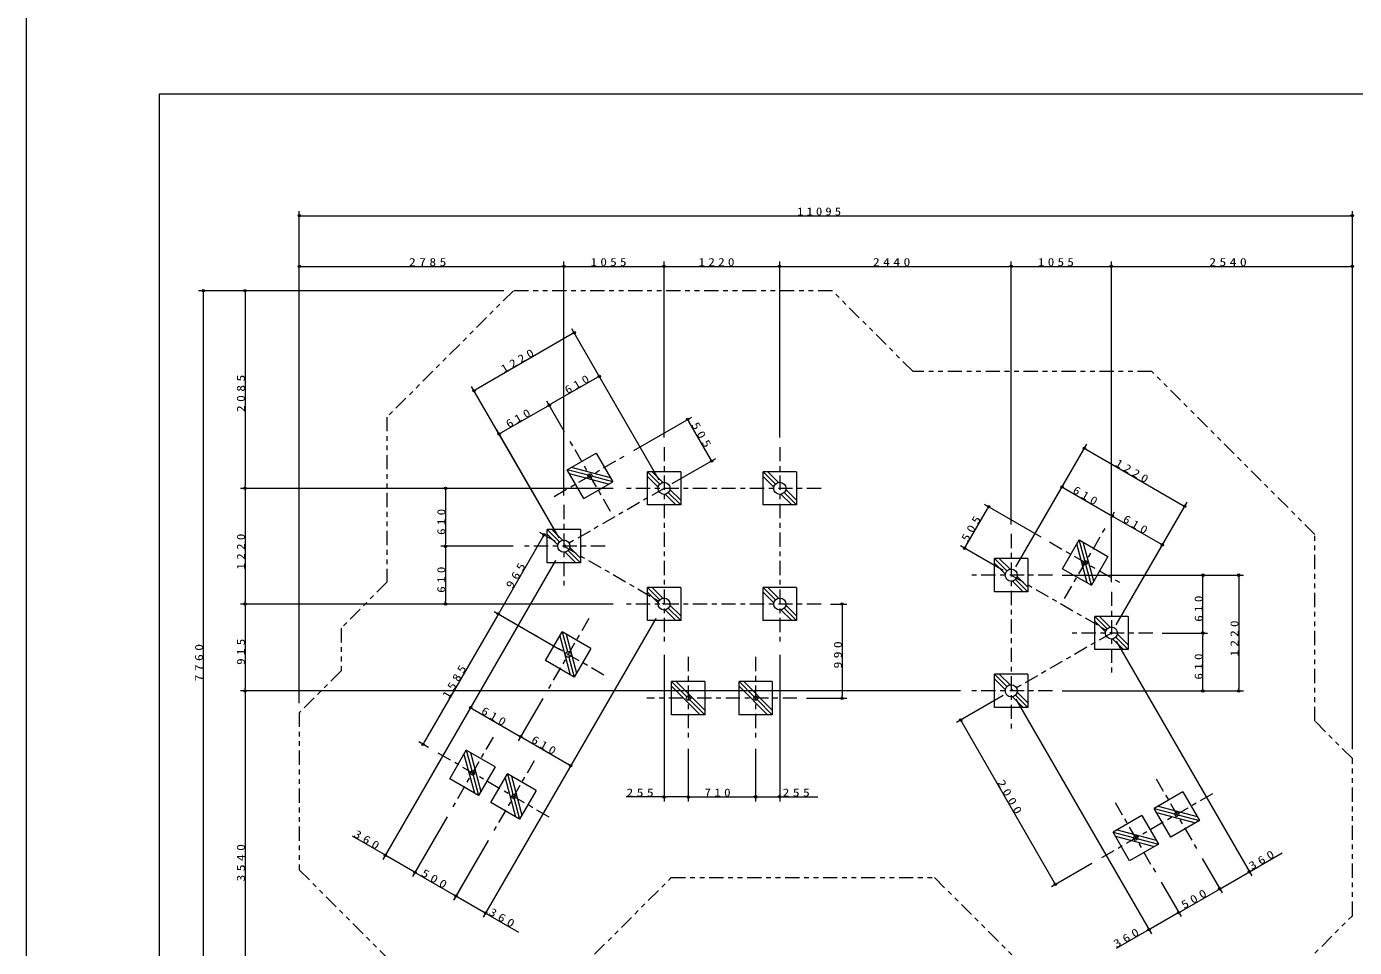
# Model space of a CAD drawing. Units: millimetres on the paper. Extents: x 0 to 420, y -594 to 297.
# Drawn here: x 0 to 279.8, y -496.9 to -302.8 of the extents above; entities that cross this region are included whole.
import ezdxf

# ---------------------------------------------------------------- set-up
doc = ezdxf.new("R2010")
doc.units = ezdxf.units.MM
doc.linetypes.add('USER2', pattern=[6, 3, -1, 1, -1])
doc.linetypes.add('USER3', pattern=[8, 3, -1, 1, -1, 1, -1])
for name, color, linetype, lineweight in [('0_2', 7, 'Continuous', 13), ('2D_DIMENSION', 7, 'Continuous', 13), ('2D_OUTLINE', 7, 'USER3', 13), ('FMT', 7, 'Continuous', 13), ('FOOTING', 7, 'Continuous', 13), ('FOOTING_C', 7, 'USER2', 13), ('FOOTING_H', 7, 'Continuous', 13)]:
    doc.layers.add(name, color=color, linetype=linetype, lineweight=lineweight)
doc.styles.add('ＭＳ ゴシック', font='')
doc.styles.get('ＭＳ ゴシック').set_extended_font_data('MS Gothic')

msp = doc.modelspace()

# ---------------------------------------------------------------- linework, layer by layer
at = {"layer": '0_2'}
msp.add_lwpolyline([(0, -297), (420, -297), (420, -594), (0, -594)], close=True, dxfattribs=at)
at = {"layer": '2D_DIMENSION'}
for p, q in [((57.468, -445.441), (57.468, -341.708)), ((57.468, -342.708), (57.968, -342.708)), ((57.968, -342.708), (278.862, -342.708)), ((279.362, -342.708), (278.862, -342.708)), ((279.362, -455.098), (279.362, -341.708)), ((57.468, -445.441), (57.468, -352.366)), ((113.217, -401.648), (113.217, -352.366)), ((113.217, -401.648), (113.217, -352.366)), ((134.334, -389.456), (134.334, -352.366)), ((134.334, -389.456), (134.334, -352.366)), ((158.718, -389.456), (158.718, -352.366)), ((158.718, -389.456), (158.718, -352.366)), ((207.486, -407.756), (207.486, -352.366)), ((207.486, -407.756), (207.486, -352.366)), ((228.603, -419.948), (228.603, -352.366)), ((228.603, -419.948), (228.603, -352.366)), ((279.362, -455.098), (279.362, -352.366)), ((57.468, -353.366), (57.968, -353.366)), ((57.968, -353.366), (112.717, -353.366)), ((113.217, -353.366), (112.717, -353.366)), ((113.217, -353.366), (113.717, -353.366)), ((113.717, -353.366), (133.834, -353.366)), ((134.334, -353.366), (133.834, -353.366)), ((134.334, -353.366), (134.834, -353.366)), ((134.834, -353.366), (158.218, -353.366)), ((158.718, -353.366), (158.218, -353.366)), ((158.718, -353.366), (159.218, -353.366)), ((159.218, -353.366), (206.986, -353.366)), ((207.486, -353.366), (206.986, -353.366)), ((207.486, -353.366), (207.986, -353.366)), ((207.986, -353.366), (228.103, -353.366)), ((228.603, -353.366), (228.103, -353.366)), ((228.603, -353.366), (229.103, -353.366)), ((229.103, -353.366), (278.862, -353.366)), ((279.362, -353.366), (278.862, -353.366)), ((100.578, -358.504), (36.229, -358.504)), ((37.229, -358.504), (37.229, -359.004)), ((37.229, -359.004), (37.229, -513.167)), ((100.578, -358.504), (45.057, -358.504)), ((46.057, -358.504), (46.057, -359.004)), ((46.057, -359.004), (46.057, -399.656)), ((133.334, -398.424), (114.908, -366.509)), ((114.975, -367.625), (94.724, -379.317)), ((115.408, -367.375), (114.975, -367.625)), ((120.262, -376.782), (110.569, -382.378)), ((133.334, -398.424), (120.195, -375.666)), ((120.695, -376.532), (120.262, -376.782)), ((112.217, -410.616), (93.791, -378.701)), ((94.291, -379.567), (94.724, -379.317)), ((109.703, -382.878), (100.011, -388.474)), ((113.376, -388.238), (109.636, -381.762)), ((113.376, -388.238), (109.636, -381.762)), ((110.136, -382.628), (109.703, -382.878)), ((110.136, -382.628), (110.569, -382.378)), ((127.992, -392.155), (140.177, -385.12)), ((139.311, -385.62), (139.561, -386.053)), ((144.111, -393.934), (139.561, -386.053)), ((112.217, -410.616), (99.078, -387.858)), ((99.578, -388.724), (100.011, -388.474)), ((208.486, -416.724), (223.416, -390.864)), ((136.066, -399.156), (145.227, -393.867)), ((144.361, -394.367), (144.111, -393.934)), ((222.916, -391.73), (223.349, -391.98)), ((223.349, -391.98), (243.6, -403.672)), ((46.057, -400.156), (46.057, -399.656)), ((208.486, -416.724), (218.716, -399.006)), ((218.216, -399.872), (218.649, -400.122)), ((218.649, -400.122), (228.341, -405.718)), ((123.634, -400.156), (45.057, -400.156)), ((123.634, -400.156), (45.057, -400.156)), ((46.057, -400.156), (46.057, -400.656)), ((46.057, -400.656), (46.057, -424.04)), ((123.634, -400.156), (87.279, -400.156)), ((88.279, -400.156), (88.279, -400.656)), ((88.279, -400.656), (88.279, -411.848)), ((197.913, -412.351), (202.463, -404.47)), ((213.828, -410.455), (201.847, -403.537)), ((202.713, -404.037), (202.463, -404.47)), ((228.774, -405.968), (228.341, -405.718)), ((228.445, -406.538), (229.274, -405.102)), ((228.445, -406.538), (229.274, -405.102)), ((229.603, -428.916), (244.533, -403.056)), ((244.033, -403.922), (243.6, -403.672)), ((228.774, -405.968), (229.207, -406.218)), ((229.207, -406.218), (238.9, -411.814)), ((108.803, -410.377), (99.654, -426.224)), ((111.485, -411.348), (108.187, -409.444)), ((109.053, -409.944), (108.803, -410.377)), ((229.603, -428.916), (239.833, -411.198)), ((102.517, -412.348), (87.279, -412.348)), ((102.517, -412.348), (87.279, -412.348)), ((88.279, -412.348), (88.279, -411.848)), ((88.279, -412.348), (88.279, -412.848)), ((88.279, -412.848), (88.279, -424.04)), ((205.754, -417.456), (196.797, -412.284)), ((197.663, -412.784), (197.913, -412.351)), ((239.333, -412.064), (238.9, -411.814)), ((111.467, -415.379), (75.105, -478.36)), ((111.467, -415.379), (93.06, -447.261)), ((218.186, -418.456), (256.413, -418.456)), ((218.186, -418.456), (248.87, -418.456)), ((247.87, -418.456), (247.87, -418.956)), ((247.87, -430.148), (247.87, -418.956)), ((255.413, -418.456), (255.413, -418.956)), ((255.413, -418.956), (255.413, -442.34)), ((123.634, -424.54), (45.057, -424.54)), ((123.634, -424.54), (45.057, -424.54)), ((46.057, -424.54), (46.057, -424.04)), ((46.057, -424.54), (46.057, -425.04)), ((46.057, -425.04), (46.057, -442.34)), ((123.634, -424.54), (87.279, -424.54)), ((88.279, -424.54), (88.279, -424.04)), ((169.418, -424.54), (172.85, -424.54)), ((171.85, -424.54), (171.85, -425.04)), ((171.85, -425.04), (171.85, -443.88)), ((99.146, -427.085), (83.796, -453.672)), ((132.584, -427.571), (96.227, -490.543)), ((104.86, -429.807), (98.53, -426.152)), ((112.394, -434.157), (98.538, -426.157)), ((99.396, -426.652), (99.146, -427.085)), ((99.404, -426.657), (99.654, -426.224)), ((132.584, -427.571), (114.177, -459.453)), ((239.303, -430.648), (248.87, -430.648)), ((239.303, -430.648), (248.86, -430.648)), ((247.86, -430.648), (247.86, -431.148)), ((247.87, -430.648), (247.87, -430.148)), ((229.603, -432.38), (258.162, -481.845)), ((247.86, -442.34), (247.86, -431.148)), ((134.334, -435.24), (134.334, -466.177)), ((158.718, -435.24), (158.718, -466.172)), ((196.786, -442.84), (45.057, -442.84)), ((196.786, -442.84), (45.057, -442.84)), ((46.057, -442.84), (46.057, -442.34)), ((46.057, -442.84), (46.057, -443.34)), ((46.057, -443.34), (46.057, -513.167)), ((108.776, -444.423), (103.618, -453.357)), ((108.776, -444.423), (103.618, -453.357)), ((164.326, -444.38), (172.85, -444.38)), ((171.85, -444.38), (171.85, -443.88)), ((205.754, -443.84), (195.943, -449.504)), ((208.486, -444.572), (237.036, -494.022)), ((218.186, -442.84), (256.413, -442.84)), ((218.186, -442.84), (248.86, -442.84)), ((247.86, -442.84), (247.86, -442.34)), ((255.413, -442.84), (255.413, -442.34)), ((93.56, -446.395), (93.993, -446.645)), ((93.993, -446.645), (103.685, -452.241)), ((196.809, -449.004), (197.059, -449.437)), ((197.059, -449.437), (216.559, -483.212)), ((104.118, -452.491), (103.685, -452.241)), ((104.118, -452.491), (104.551, -452.741)), ((104.551, -452.741), (114.244, -458.337)), ((84.68, -454.76), (82.68, -453.605)), ((83.546, -454.105), (83.796, -453.672)), ((139.426, -455.08), (139.426, -466.177)), ((139.426, -455.08), (139.426, -466.177)), ((153.626, -455.08), (153.626, -466.172)), ((153.626, -455.08), (153.626, -466.177)), ((114.677, -458.587), (114.244, -458.337)), ((134.334, -465.177), (126.32, -465.177)), ((134.334, -465.177), (134.834, -465.177)), ((138.926, -465.177), (134.834, -465.177)), ((139.426, -465.177), (138.926, -465.177)), ((139.426, -465.177), (139.926, -465.177)), ((139.926, -465.177), (153.126, -465.177)), ((153.626, -465.177), (153.126, -465.177)), ((153.626, -465.172), (154.126, -465.172)), ((154.126, -465.172), (158.218, -465.172)), ((158.718, -465.172), (158.218, -465.172)), ((158.718, -465.172), (166.732, -465.172)), ((88.596, -469.376), (81.333, -481.956)), ((88.596, -469.376), (81.333, -481.956)), ((75.605, -477.494), (68.664, -473.487)), ((97.256, -474.376), (89.993, -486.956)), ((97.256, -474.376), (89.999, -486.947)), ((75.605, -477.494), (76.038, -477.744)), ((81.4, -480.84), (76.038, -477.744)), ((247.725, -478.151), (251.933, -485.441)), ((247.725, -478.151), (251.925, -485.426)), ((257.662, -480.979), (264.602, -476.971)), ((81.833, -481.09), (81.4, -480.84)), ((81.833, -481.09), (82.266, -481.34)), ((224.448, -479.235), (215.943, -484.145)), ((251.866, -484.325), (257.229, -481.229)), ((257.662, -480.979), (257.229, -481.229)), ((82.266, -481.34), (90.06, -485.84)), ((216.809, -483.645), (216.559, -483.212)), ((239.064, -483.151), (243.265, -490.426)), ((239.064, -483.151), (243.265, -490.426)), ((90.493, -486.09), (90.06, -485.84)), ((90.499, -486.081), (90.932, -486.331)), ((90.932, -486.331), (96.294, -489.427)), ((243.198, -489.31), (250.992, -484.81)), ((251.425, -484.56), (250.992, -484.81)), ((251.433, -484.575), (251.866, -484.325)), ((96.727, -489.677), (96.294, -489.427)), ((242.765, -489.56), (242.332, -489.81)), ((242.765, -489.56), (243.198, -489.31)), ((96.727, -489.677), (103.668, -493.684)), ((242.332, -489.81), (236.969, -492.906)), ((236.536, -493.156), (229.596, -497.163)), ((236.536, -493.156), (236.969, -492.906))]:
    msp.add_line(p, q, dxfattribs=at)
for centre in [(57.468, -342.708), (279.362, -342.708), (57.468, -353.366), (113.217, -353.366), (113.217, -353.366), (134.334, -353.366), (134.334, -353.366), (158.718, -353.366), (158.718, -353.366), (207.486, -353.366), (207.486, -353.366), (228.603, -353.366), (228.603, -353.366), (279.362, -353.366), (37.229, -358.504), (46.057, -358.504), (115.408, -367.375), (120.695, -376.532), (94.291, -379.567), (110.136, -382.628), (110.136, -382.628), (139.311, -385.62), (99.578, -388.724), (222.916, -391.73), (144.361, -394.367), (46.057, -400.156), (46.057, -400.156), (88.279, -400.156), (218.216, -399.872), (202.713, -404.037), (228.774, -405.968), (228.774, -405.968), (244.033, -403.922), (109.053, -409.944), (88.279, -412.348), (88.279, -412.348), (197.663, -412.784), (239.333, -412.064), (247.87, -418.456), (255.413, -418.456), (46.057, -424.54), (46.057, -424.54), (88.279, -424.54), (171.85, -424.54), (99.396, -426.652), (99.404, -426.657), (247.86, -430.648), (247.87, -430.648), (46.057, -442.84), (46.057, -442.84), (171.85, -444.38), (247.86, -442.84), (255.413, -442.84), (93.56, -446.395), (196.809, -449.004), (104.118, -452.491), (104.118, -452.491), (83.546, -454.105), (114.677, -458.587), (134.334, -465.177), (139.426, -465.177), (139.426, -465.177), (153.626, -465.172), (153.626, -465.177), (158.718, -465.172), (75.605, -477.494), (81.833, -481.09), (81.833, -481.09), (257.662, -480.979), (216.809, -483.645), (90.493, -486.09), (90.499, -486.081), (251.425, -484.56), (251.433, -484.575), (96.727, -489.677), (242.765, -489.56), (242.765, -489.56), (236.536, -493.156)]:
    msp.add_circle(centre, 0.25, dxfattribs=at)
at = {"layer": '2D_OUTLINE'}
msp.add_lwpolyline([(279.362, -457.098), (271.463, -449.199), (271.463, -409.882), (237.1, -375.519), (186.789, -375.519), (169.774, -358.504), (102.578, -358.504), (75.947, -385.135), (75.947, -419.941), (66.26, -429.627), (66.26, -438.649), (57.468, -447.441), (57.468, -480.578), (80.899, -504.01), (114.037, -504.01), (135.84, -482.207), (191.334, -482.207), (222.794, -513.667), (255.931, -513.667), (279.362, -490.235)], close=True, dxfattribs=at)
at = {"layer": 'FMT'}
msp.add_lwpolyline([(28, -574), (28, -317), (403, -317), (403, -574)], close=True, dxfattribs=at)
at = {"layer": 'FOOTING'}
for p, q in [((113.944, -396.224), (120.007, -392.724)), ((120.007, -392.724), (123.507, -398.786)), ((117.444, -402.286), (113.944, -396.224)), ((130.834, -403.656), (130.834, -396.656)), ((137.834, -396.656), (130.834, -396.656)), ((137.834, -396.656), (137.834, -403.656)), ((155.218, -403.656), (155.218, -396.656)), ((162.218, -396.656), (155.218, -396.656)), ((162.218, -396.656), (162.218, -403.656)), ((117.444, -402.286), (123.507, -398.786)), ((137.834, -403.656), (130.834, -403.656)), ((162.218, -403.656), (155.218, -403.656)), ((109.717, -415.848), (109.717, -408.848)), ((116.717, -408.848), (109.717, -408.848)), ((116.717, -408.848), (116.717, -415.848)), ((218.314, -417.086), (221.814, -411.024)), ((221.814, -411.024), (227.876, -414.524)), ((116.717, -415.848), (109.717, -415.848)), ((203.986, -421.956), (203.986, -414.956)), ((210.986, -414.956), (203.986, -414.956)), ((210.986, -414.956), (210.986, -421.956)), ((227.876, -414.524), (224.376, -420.586)), ((218.314, -417.086), (224.376, -420.586)), ((130.834, -428.04), (130.834, -421.04)), ((137.834, -421.04), (130.834, -421.04)), ((137.834, -421.04), (137.834, -428.04)), ((155.218, -428.04), (155.218, -421.04)), ((162.218, -421.04), (155.218, -421.04)), ((162.218, -421.04), (162.218, -428.04)), ((210.986, -421.956), (203.986, -421.956)), ((137.834, -428.04), (130.834, -428.04)), ((162.218, -428.04), (155.218, -428.04)), ((225.103, -434.148), (225.103, -427.148)), ((232.103, -427.148), (225.103, -427.148)), ((232.103, -427.148), (232.103, -434.148)), ((109.345, -436.438), (112.845, -430.376)), ((118.907, -433.876), (112.845, -430.376)), ((115.407, -439.938), (109.345, -436.438)), ((118.907, -433.876), (115.407, -439.938)), ((232.103, -434.148), (225.103, -434.148)), ((135.926, -447.88), (135.926, -440.88)), ((142.926, -440.88), (135.926, -440.88)), ((142.926, -440.88), (142.926, -447.88)), ((150.126, -447.88), (150.126, -440.88)), ((157.126, -440.88), (150.126, -440.88)), ((157.126, -440.88), (157.126, -447.88)), ((203.986, -446.34), (203.986, -439.34)), ((210.986, -439.34), (203.986, -439.34)), ((210.986, -439.34), (210.986, -446.34)), ((210.986, -446.34), (203.986, -446.34)), ((142.926, -447.88), (135.926, -447.88)), ((157.126, -447.88), (150.126, -447.88)), ((89.165, -461.391), (92.665, -455.329)), ((98.727, -458.829), (92.665, -455.329)), ((98.727, -458.829), (95.227, -464.891)), ((95.227, -464.891), (89.165, -461.391)), ((97.825, -466.391), (101.325, -460.329)), ((107.387, -463.829), (101.325, -460.329)), ((107.387, -463.829), (103.887, -469.891)), ((243.656, -464.104), (237.593, -467.604)), ((243.656, -464.104), (247.156, -470.166)), ((103.887, -469.891), (97.825, -466.391)), ((234.995, -469.104), (228.933, -472.604)), ((234.995, -469.104), (238.495, -475.166)), ((241.093, -473.666), (237.593, -467.604)), ((242.514, -468.366), (241.856, -468.746)), ((242.235, -469.404), (241.856, -468.746)), ((242.894, -469.024), (242.235, -469.404)), ((242.514, -468.366), (242.894, -469.024)), ((232.433, -478.666), (228.933, -472.604)), ((247.156, -470.166), (241.093, -473.666)), ((238.495, -475.166), (232.433, -478.666)), ((233.853, -473.366), (233.195, -473.746)), ((233.575, -474.404), (233.195, -473.746)), ((234.233, -474.024), (233.575, -474.404)), ((233.853, -473.366), (234.233, -474.024))]:
    msp.add_line(p, q, dxfattribs=at)
for points in [[(93.807, -459.591), (93.427, -460.249), (94.085, -460.629), (94.465, -459.971)], [(102.467, -464.591), (102.087, -465.249), (102.745, -465.629), (103.125, -464.971)]]:
    msp.add_lwpolyline(points, close=True, dxfattribs=at)
for centre, radius in [((118.726, -397.505), 0.422), ((134.334, -400.156), 1.27), ((158.718, -400.156), 1.27), ((113.217, -412.348), 1.27), ((223.095, -415.805), 0.422), ((207.486, -418.456), 1.27), ((134.334, -424.54), 1.27), ((158.718, -424.54), 1.27), ((228.603, -430.648), 1.27), ((114.126, -435.157), 0.603), ((207.486, -442.84), 1.27), ((139.426, -444.38), 0.427), ((153.626, -444.38), 0.427)]:
    msp.add_circle(centre, radius, dxfattribs=at)
at = {"layer": 'FOOTING_C'}
for p, q in [((123.075, -405.039), (114.376, -389.97)), ((134.334, -391.456), (134.334, -433.24)), ((158.718, -391.456), (158.718, -433.24)), ((111.191, -401.855), (126.26, -393.155)), ((134.334, -400.156), (113.217, -412.348)), ((167.418, -400.156), (125.634, -400.156)), ((113.217, -403.648), (113.217, -421.048)), ((218.745, -423.339), (227.445, -408.27)), ((207.486, -409.756), (207.486, -451.54)), ((121.917, -412.348), (104.517, -412.348)), ((113.217, -412.348), (134.334, -424.54)), ((215.56, -411.455), (230.629, -420.155)), ((216.186, -418.456), (198.786, -418.456)), ((207.486, -418.456), (228.603, -430.648)), ((228.603, -421.948), (228.603, -439.348)), ((167.418, -424.54), (125.634, -424.54)), ((118.476, -427.622), (109.776, -442.691)), ((121.661, -439.507), (106.592, -430.807)), ((228.603, -430.648), (207.486, -442.84)), ((237.303, -430.648), (219.903, -430.648)), ((139.426, -435.68), (139.426, -453.08)), ((153.626, -435.68), (153.626, -453.08)), ((162.326, -444.38), (130.726, -444.38)), ((216.186, -442.84), (198.786, -442.84)), ((98.296, -452.575), (89.596, -467.644)), ((110.141, -469.46), (86.412, -455.76)), ((106.956, -457.575), (98.256, -472.644)), ((238.025, -461.35), (246.725, -476.419)), ((249.909, -464.535), (226.18, -478.235)), ((229.364, -466.35), (238.064, -481.419))]:
    msp.add_line(p, q, dxfattribs=at)
at = {"layer": 'FOOTING_H'}
for p, q in [((118.318, -397.396), (113.944, -396.224)), ((122.649, -399.281), (114.439, -397.081)), ((123.012, -397.929), (114.802, -395.729)), ((130.834, -396.656), (133.436, -399.258)), ((131.824, -396.656), (134.08, -398.911)), ((155.218, -396.656), (157.82, -399.258)), ((156.208, -396.656), (158.464, -398.911)), ((123.507, -398.786), (119.133, -397.614)), ((130.834, -397.646), (133.09, -399.901)), ((155.218, -397.646), (157.474, -399.901)), ((134.588, -401.4), (136.844, -403.656)), ((135.232, -401.054), (137.834, -403.656)), ((135.578, -400.41), (137.834, -402.666)), ((158.972, -401.4), (161.228, -403.656)), ((159.616, -401.054), (162.218, -403.656)), ((159.962, -400.41), (162.218, -402.666)), ((109.717, -408.848), (112.319, -411.45)), ((109.717, -409.838), (111.973, -412.093)), ((110.707, -408.848), (112.963, -411.103)), ((222.985, -415.397), (221.814, -411.024)), ((113.471, -413.592), (115.727, -415.848)), ((114.115, -413.246), (116.717, -415.848)), ((114.461, -412.602), (116.717, -414.858)), ((223.518, -420.091), (221.319, -411.881)), ((224.871, -419.729), (222.671, -411.519)), ((203.986, -414.956), (206.588, -417.558)), ((203.986, -415.946), (206.242, -418.201)), ((204.976, -414.956), (207.232, -417.211)), ((224.376, -420.586), (223.204, -416.212)), ((207.74, -419.7), (209.996, -421.956)), ((208.384, -419.354), (210.986, -421.956)), ((208.73, -418.71), (210.986, -420.966)), ((130.834, -421.04), (133.436, -423.642)), ((130.834, -422.03), (133.09, -424.285)), ((131.824, -421.04), (134.08, -423.295)), ((155.218, -421.04), (157.82, -423.642)), ((155.218, -422.03), (157.474, -424.285)), ((156.208, -421.04), (158.464, -423.295)), ((135.578, -424.794), (137.834, -427.05)), ((159.962, -424.794), (162.218, -427.05)), ((134.588, -425.784), (136.844, -428.04)), ((135.232, -425.438), (137.834, -428.04)), ((158.972, -425.784), (161.228, -428.04)), ((159.616, -425.438), (162.218, -428.04)), ((225.103, -427.148), (227.705, -429.75)), ((226.093, -427.148), (228.349, -429.403)), ((112.845, -430.376), (113.97, -434.574)), ((113.702, -430.871), (115.902, -439.08)), ((225.103, -428.138), (227.359, -430.393)), ((112.35, -431.233), (114.55, -439.443)), ((228.858, -431.892), (231.113, -434.148)), ((229.501, -431.546), (232.103, -434.148)), ((229.848, -430.902), (232.103, -433.158)), ((114.282, -435.739), (115.407, -439.938)), ((135.926, -440.88), (139.128, -444.081)), ((135.926, -441.87), (141.936, -447.88)), ((136.916, -440.88), (142.926, -446.89)), ((150.126, -440.88), (153.328, -444.081)), ((150.126, -441.87), (156.136, -447.88)), ((151.116, -440.88), (157.126, -446.89)), ((203.986, -439.34), (206.588, -441.942)), ((203.986, -440.33), (206.242, -442.585)), ((204.976, -439.34), (207.232, -441.595)), ((139.724, -444.678), (142.926, -447.88)), ((153.924, -444.678), (157.126, -447.88)), ((207.74, -444.084), (209.996, -446.34)), ((208.384, -443.738), (210.986, -446.34)), ((208.73, -443.094), (210.986, -445.35)), ((92.665, -455.329), (93.807, -459.591)), ((93.522, -455.824), (95.722, -464.034)), ((92.17, -456.186), (94.37, -464.396)), ((94.085, -460.629), (95.227, -464.891)), ((100.83, -461.186), (103.03, -469.396)), ((101.325, -460.329), (102.467, -464.591)), ((102.183, -460.824), (104.382, -469.034)), ((102.745, -465.629), (103.887, -469.891)), ((238.451, -467.109), (246.661, -469.309)), ((237.593, -467.604), (241.856, -468.746)), ((238.088, -468.461), (246.298, -470.661)), ((242.894, -469.024), (247.156, -470.166)), ((228.933, -472.604), (233.195, -473.746)), ((229.791, -472.109), (238, -474.309)), ((229.428, -473.461), (237.638, -475.661)), ((234.233, -474.024), (238.495, -475.166))]:
    msp.add_line(p, q, dxfattribs=at)

# ---------------------------------------------------------------- texts
at = {"layer": '2D_DIMENSION', "char_height": 1.686, "attachment_point": 7, "style": 'ＭＳ ゴシック'}
for s, insert in [('\\T1.5;\\W1.15;11095', (162.391, -342.675)), ('\\T1.5;\\W1.25;2785', (80.578, -353.332)), ('\\T1.5;\\W1.2;1055', (118.847, -353.332)), ('\\T1.5;\\W1.2;1220', (141.598, -353.332)), ('\\T1.5;\\W1.25;2440', (178.338, -353.332)), ('\\T1.5;\\W1.2;1055', (213.116, -353.332)), ('\\T1.5;\\W1.25;2540', (249.218, -353.332)), ('\\T1.5;\\W1.25;255', (126.408, -465.144)), ('\\T1.5;\\W1.2;710', (142.857, -465.144)), ('\\T1.5;\\W1.25;255', (159.306, -465.139))]:
    msp.add_mtext(s, dxfattribs=dict(at, insert=insert))
for s, insert, rotation in [('\\T1.5;\\W1.2;1220', (100.565, -375.906), 30), ('\\T1.5;\\W1.25;2085', (46.023, -384.094), 90), ('\\T1.5;\\W1.2;610', (114.004, -380.356), 30), ('\\T1.5;\\W1.2;610', (101.615, -387.509), 30), ('\\T1.5;\\W1.25;505', (140.03, -386.799), 300), ('\\T1.5;\\W1.2;1220', (229.223, -395.333), 330), ('\\T1.5;\\W1.2;610', (220.287, -401.029), 330), ('\\T1.5;\\W1.2;610', (88.246, -409.975), 90), ('\\T1.5;\\W1.25;505', (198.325, -411.572), 60), ('\\T1.5;\\W1.2;610', (230.845, -407.125), 330), ('\\T1.5;\\W1.2;1220', (46.023, -417.276), 90), ('\\T1.5;\\W1.2;610', (88.246, -422.167), 90), ('\\T1.5;\\W1.25;965', (102.365, -421.461), 60), ('\\T1.5;\\W1.2;610', (247.837, -428.275), 90), ('\\T1.5;\\W1.2;1220', (255.38, -435.576), 90), ('\\T1.5;\\W1.25;7760', (37.195, -440.849), 90), ('\\T1.5;\\W1.2;915', (46.023, -437.359), 90), ('\\T1.5;\\W1.25;990', (171.817, -438.129), 90), ('\\T1.5;\\W1.2;610', (247.826, -440.467), 90), ('\\T1.5;\\W1.2;1585', (88.978, -444.63), 60), ('\\T1.5;\\W1.2;610', (95.631, -447.552), 330), ('\\T1.5;\\W1.2;610', (106.189, -453.648), 330), ('\\T1.5;\\W1.25;2000', (204.456, -462.182), 300), ('\\T1.5;\\W1.25;360', (68.757, -473.502), 330), ('\\T1.5;\\W1.25;3540', (46.023, -483.017), 90), ('\\T1.5;\\W1.25;360', (258.154, -480.656), 30), ('\\T1.5;\\W1.25;500', (83.002, -481.727), 330), ('\\T1.5;\\W1.25;500', (243.901, -488.866), 30), ('\\T1.5;\\W1.25;360', (97.253, -489.942), 330), ('\\T1.5;\\W1.25;360', (229.655, -497.09), 30)]:
    msp.add_mtext(s, dxfattribs=dict(at, insert=insert, rotation=rotation))

doc.saveas('drawing.dxf')
